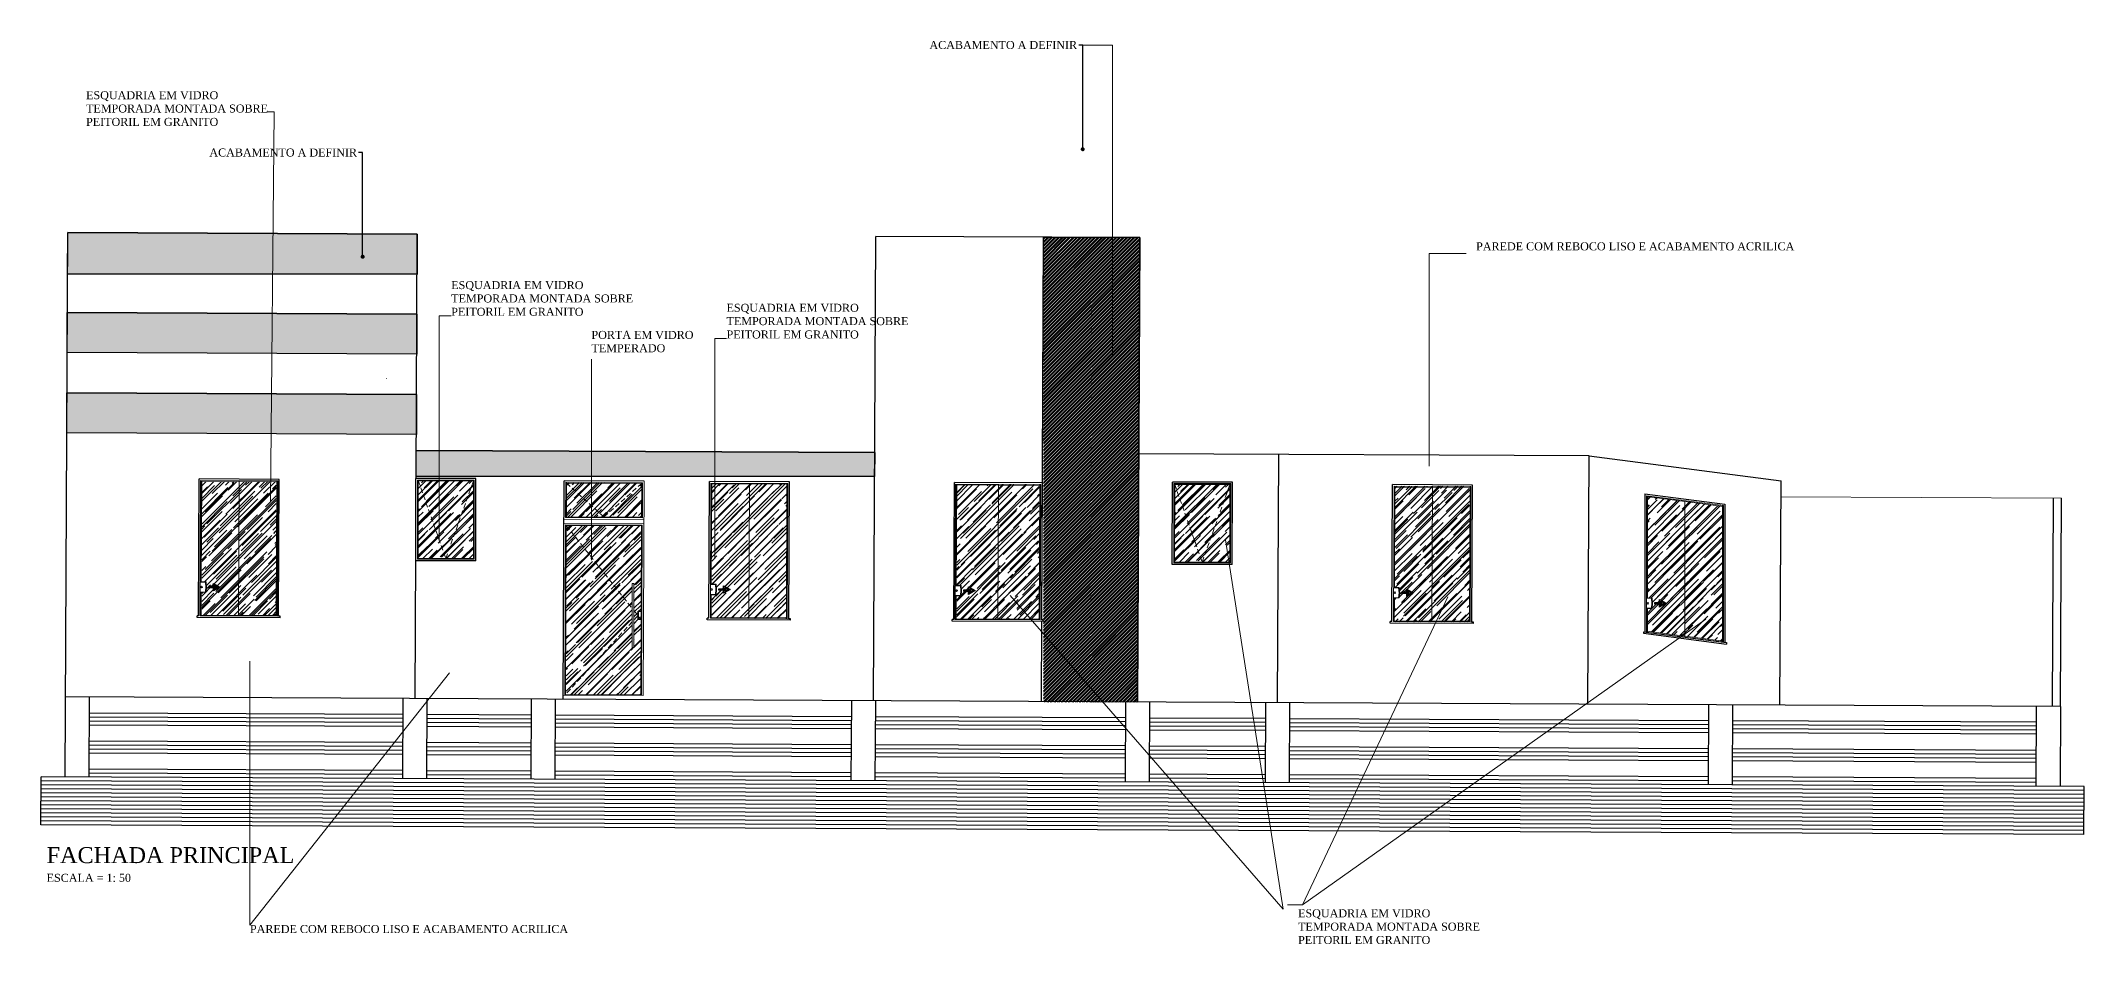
# Model space of a CAD drawing. Header units: millimetres. Extents: x 103208 to 171806, y -164 to 10038.
# Drawn here: x 116632 to 119186, y 2300 to 3428 of the extents above; entities that cross this region are included whole.
import ezdxf
from ezdxf import colors
from ezdxf.entities.mleader import LeaderData, LeaderLine
from ezdxf.math import Vec2, Vec3

# ---------------------------------------------------------------- set-up
doc = ezdxf.new("R2010")
doc.units = ezdxf.units.MM
doc.linetypes.add('HIDDEN', pattern=[9.525, 6.35, -3.175])
for name, color, linetype in [('01', 1, 'Continuous'), ('ACESSORIOS', 2, 'Continuous'), ('Grama', 84, 'Continuous'), ('JANELA', 2, 'Continuous'), ('Piso', 55, 'Continuous'), ('Texto', 2, 'Continuous')]:
    doc.layers.add(name, color=color, linetype=linetype)
for name, color, linetype, lineweight in [('Fachadas - Varanda', 3, 'Continuous', 30), ('Hachura', 1, 'Continuous', 9), ('MURO', 3, 'Continuous', 0), ('Pilares Sub-solo', 7, 'Continuous', 70), ('Pisos Externos', 15, 'Continuous', 9), ('Portas - Janelas', 2, 'Continuous', 20), ('Projeção Portas', 55, 'HIDDEN', 5)]:
    doc.layers.add(name, color=color, linetype=linetype, lineweight=lineweight)
doc.styles.get("Standard").update_dxf_attribs({"font": 'arial.ttf'})
doc.styles.add('Valéria', font='romantic.ttf', dxfattribs={"height": 10})

# ---------------------------------------------------------------- blocks, each defined once
blk = doc.blocks.new('_Dot')
at = {"color": 0, "linetype": 'ByBlock', "lineweight": -2}
blk.add_line((-0.5, 0), (-1, 0), dxfattribs=at)
at = {"color": 0, "linetype": 'ByBlock', "const_width": 0.5}
blk.add_lwpolyline([(-0.25, 0, 1), (0.25, 0, 1)], format="xyb", close=True, dxfattribs=at)

msp = doc.modelspace()

# ---------------------------------------------------------------- hatches: boundary and pattern name
h = msp.add_hatch()
h.set_pattern_fill('ANGLE', color=42)
h.set_pattern_definition([(0, (0, 0), (0, 6.985), [5.08, -1.905]), (90, (0, 0), (-6.985, 4e-16), [5.08, -1.905])])
h.paths.add_polyline_path([(116665.03915, 3188.27107), (117102.03418, 3186.18813), (117101.79586, 3136.1887), (116664.81762, 3136.1887)])
h.paths.add_polyline_path([(116664.5625, 3088.2722), (117101.55754, 3086.18926), (117101.31921, 3036.18983), (116664.32418, 3038.27277)])
h.paths.add_polyline_path([(116664.08586, 2988.27334), (117101.08089, 2986.1904), (117100.84257, 2936.19097), (116664.08586, 2938.27277)])
h = msp.add_hatch()
h.set_pattern_fill('STEEL', color=42)
h.set_pattern_definition([(45, (0, 0), (-2.24506403, 2.24506403), []), (45, (0, 1.5875), (-2.24506403, 2.24506403), [])])
h.paths.add_polyline_path([(117884.82529, 3182.45695), (118005.12392, 3181.88355), (118002.35938, 2601.89014), (117884.82529, 2601.89014)])
h = msp.add_hatch()
h.set_pattern_fill('ANGLE', color=42)
h.set_pattern_definition([(0, (-0.572, -119.9986), (0, 6.985), [5.08, -1.905]), (90, (-0.572, -119.9986), (-6.985, 4e-16), [5.08, -1.905])])
h.paths.add_polyline_path([(117101.25813, 2915.71932), (117674.19561, 2912.98841), (117673.85315, 2884.30991), (117100.90266, 2884.30991)])
at = {"layer": 'Grama', "transparency": 33554559}
h = msp.add_hatch(dxfattribs=at)
h.set_pattern_fill('AR-RROOF', color=33, scale=0.4, angle=45)
h.set_pattern_definition([(45, (-24365.699, 1038.868), (8.6210459, 22.9894557), [152.4, -20.32, 50.8, -10.16]), (45, (-24359.737, 1052.015), (-16.7391974, 2.3707876), [30.48, -3.3528, 60.96, -7.62]), (45, (-24368.214, 1048.566), (32.54444818, 42.17128274), [81.28, -14.224, 40.64, -10.16])])
h.paths.add_polyline_path([(117288.55445, 2875.29556), (117382.35319, 2875.29556), (117382.35319, 2832.84799), (117288.55445, 2832.84799)])
edge = h.paths.add_edge_path()
edge.add_arc((116832.39959, 2745.4754), 1, 279.20916628, 440.79083373)
edge.add_line((116832.55963, 2746.46251), (116832.55963, 2744.48829))
h.paths.add_polyline_path([(116848.46889, 2742.81497), (116853.07689, 2745.4754), (116848.46889, 2748.13583), (116848.46889, 2746.0514), (116847.31689, 2746.0514), (116847.31689, 2750.13115), (116855.38089, 2745.4754), (116847.31689, 2740.81965), (116847.31689, 2744.8994), (116848.46889, 2744.8994)])
h.paths.add_polyline_path([(116837.19762, 2739.2754), (116832.55963, 2739.2754), (116832.55963, 2710.02291), (116925.76256, 2710.02291), (116925.76256, 2877.46906), (116832.55963, 2877.46906), (116832.55963, 2751.6754), (116837.19762, 2751.6754), (116837.72267, 2745.4754)])
h.paths.add_polyline_path([(117370.74306, 2749.84468), (117372.74306, 2749.84468), (117372.74306, 2669.84468), (117370.74306, 2669.84468)])
h.paths.add_polyline_path([(117381.29504, 2704.84467), (117377.74307, 2704.84467), (117377.74307, 2714.84467), (117381.29504, 2714.84467), (117381.29504, 2822.29616), (117288.30183, 2822.29616), (117288.30183, 2610.85051), (117381.29504, 2610.85051)])
edge = h.paths.add_edge_path()
edge.add_arc((117469.99224, 2742.43631), 1, 279.21512532, 440.78487468)
edge.add_line((117470.15238, 2743.4234), (117470.15238, 2741.44922))
h.paths.add_polyline_path([(117487.21354, 2743.01231), (117487.21354, 2741.86031), (117478.57354, 2741.86031), (117478.57354, 2743.01231)])
h.paths.add_polyline_path([(117484.90954, 2743.01231), (117484.90954, 2747.09206), (117492.97354, 2742.43631), (117484.90954, 2737.78056), (117484.90954, 2741.86031), (117486.06154, 2741.86031), (117486.06154, 2739.77588), (117490.66954, 2742.43631), (117486.06154, 2745.09674), (117486.06154, 2743.01231)])
h.paths.add_polyline_path([(117470.15238, 2748.93631), (117475.64821, 2748.93631), (117476.19866, 2742.43631), (117475.64821, 2735.93631), (117470.15238, 2735.93631), (117470.15238, 2706.98382), (117563.35532, 2706.98382), (117563.35532, 2874.42997), (117470.15238, 2874.42997)])
edge = h.paths.add_edge_path()
edge.add_arc((117776.18887, 2740.97682), 1, 279.20916627, 440.79083373)
edge.add_line((117776.34891, 2741.96393), (117776.34891, 2739.98971))
h.paths.add_polyline_path([(117796.86617, 2740.97682), (117792.25817, 2743.63725), (117792.25817, 2741.55282), (117791.10617, 2741.55282), (117791.10617, 2745.63258), (117799.17017, 2740.97682), (117791.10617, 2736.32107), (117791.10617, 2740.40082), (117792.25817, 2740.40082), (117792.25817, 2738.31639)])
h.paths.add_polyline_path([(117784.77017, 2740.40082), (117784.77017, 2741.55282), (117793.41017, 2741.55282), (117793.41017, 2740.40082)])
h.paths.add_polyline_path([(117781.84483, 2734.47682), (117776.34891, 2734.47682), (117776.34891, 2705.47667), (117879.55173, 2705.47667), (117879.55173, 2872.97048), (117776.34891, 2872.97048), (117776.34891, 2747.47683), (117781.84483, 2747.47683), (117782.39529, 2740.97682)])
h = msp.add_hatch(dxfattribs=at)
h.set_pattern_fill('AR-RROOF', color=33, scale=0.4, angle=45)
h.set_pattern_definition([(45, (20213.187, -2652.776), (8.6210459, 22.9894557), [152.4, -20.32, 50.8, -10.16]), (45, (20219.15, -2639.629), (-16.7391974, 2.3707876), [30.48, -3.3528, 60.96, -7.62]), (45, (20210.672, -2643.0774), (32.5444482, 42.17128274), [81.28, -14.224, 40.64, -10.16])])
h.paths.add_polyline_path([(117103.11535, 2781.19275), (117172.11549, 2781.19275), (117172.31433, 2878.19275), (117103.31418, 2878.19275)])
h = msp.add_hatch(dxfattribs=at)
h.set_pattern_fill('AR-RROOF', color=33, scale=0.4, angle=45)
h.set_pattern_definition([(45, (21158.726, -2657.283), (8.6210459, 22.9894557), [152.4, -20.32, 50.8, -10.16]), (45, (21164.689, -2644.136), (-16.7391974, 2.3707876), [30.48, -3.3528, 60.96, -7.62]), (45, (21156.2114, -2647.584), (32.5444482, 42.17128274), [81.28, -14.224, 40.64, -10.16])])
h.paths.add_polyline_path([(118048.65472, 2776.68584), (118117.65486, 2776.68584), (118117.85369, 2873.68584), (118048.85355, 2873.68584)])
h = msp.add_hatch(dxfattribs=at)
h.set_pattern_fill('AR-RROOF', color=33, scale=0.4, angle=45)
h.paths.add_polyline_path([(118418.2177, 2871.36476), (118324.02433, 2871.36476), (118323.42137, 2744.86635), (118329.51536, 2744.86635), (118330.06582, 2738.36635), (118329.51536, 2731.86635), (118323.02432, 2731.86635), (118323.02432, 2701.9091), (118418.2177, 2701.9091)])
h.paths.add_polyline_path([(118338.7767, 2743.0221), (118346.8407, 2738.36635), (118338.7767, 2733.7106), (118338.7767, 2737.79035), (118332.4407, 2737.79035), (118332.4407, 2738.94235), (118338.7767, 2738.94235)], flags=16)
h = msp.add_hatch(dxfattribs=at)
h.set_pattern_fill('AR-RROOF', color=33, scale=0.4, angle=45)
h.set_pattern_definition([(45, (-17167.139, 791.13), (8.6210459, 22.9894557), [152.4, -20.32, 50.8, -10.16]), (45, (-17161.176, 804.277), (-16.7391974, 2.3707876), [30.48, -3.3528, 60.96, -7.62]), (45, (-17169.654, 800.8283), (32.54444818, 42.17128274), [81.28, -14.224, 40.64, -10.16])])
h.paths.add_polyline_path([(118733.57554, 2846.28208), (118639.57554, 2858.4874), (118639.57554, 2731.70695), (118645.66954, 2731.70695), (118646.22, 2725.20695), (118645.66954, 2718.70695), (118639.57554, 2718.70695), (118639.57554, 2690.08553), (118733.57554, 2677.8802)])
h.paths.add_polyline_path([(118654.93088, 2729.8627), (118662.99488, 2725.20695), (118654.93088, 2720.5512), (118654.93088, 2724.63095), (118648.59488, 2724.63095), (118648.59488, 2725.78295), (118654.93088, 2725.78295)], flags=16)

# ---------------------------------------------------------------- linework, layer by layer
for p, q in [((116661.79796, 2508.27879, 9056.04215), (116665.03915, 3188.27107, 9056.04215)), ((117102.03418, 3186.18813, 1586.93176), (116665.03915, 3188.27107)), ((117100.58042, 2881.19275, 9056.04215), (117102.03418, 3186.18813, 9056.04215)), ((117672.36313, 2603.46306, 9056.04215), (117675.12767, 3183.45648, 9056.04215)), ((118005.12392, 3181.88355, 4866.46968), (117675.12767, 3183.45648, 3668.10016)), ((117883.36199, 2875.46044, 4429.60952), (117884.82529, 3182.45695, 4429.60952)), ((118002.35938, 2601.89014, 9056.04215), (118005.12392, 3181.88355, 9056.04215)), ((117101.79586, 3136.1887, 1586.93176), (116664.80082, 3136.1887)), ((117101.55754, 3086.18926, 1586.93176), (116664.5625, 3088.2722)), ((117101.31921, 3036.18983, 1586.93176), (116664.32418, 3038.27277)), ((117101.08089, 2986.1904, 1586.93176), (116664.08586, 2988.27334)), ((117100.84257, 2936.19097, 1586.93176), (116663.84753, 2938.2739)), ((117673.84073, 2913.45954, 3668.10016), (117100.74724, 2916.19119, 1586.93176)), ((118566.83059, 2909.2031, 6910.96071), (118003.83698, 2911.88661, 4866.46968)), ((118177.3574, 2601.05601, 9056.04215), (118178.83499, 2911.05249, 9056.04215)), ((118565.35299, 2599.20663, 9056.04215), (118566.83059, 2909.2031, 9056.04215)), ((118566.70821, 2909.21899, 6906.34034), (118806.68487, 2878.0595, 15967.00286)), ((117673.69774, 2883.45988, 3668.10016), (117100.59123, 2883.45988, 1586.36506)), ((118805.35026, 2598.06268, 9056.04215), (118806.68487, 2878.0595, 9056.04215)), ((117099.26964, 2606.19472, 9056.04215), (117100.12408, 2785.45272, 9056.04215)), ((117882.45205, 2702.46281, 4429.29961), (117881.97541, 2602.46395, 4429.29961)), ((119156.04628, 2596.39108, 9056.04215), (116662.27461, 2608.27765)), ((116691.79762, 2508.1358, 9056.04215), (116692.27427, 2608.13466, 9056.04215)), ((117083.79317, 2506.26735, 9056.04215), (117084.26981, 2606.26621, 9056.04215)), ((117113.79283, 2506.12435, 9056.04215), (117114.26947, 2606.12322, 9056.04215)), ((117244.26799, 2605.50358, 2167.95941), (117243.79135, 2505.50472, 2167.95941)), ((117274.26765, 2605.36059, 2167.95941), (117273.79101, 2505.36172, 2167.95941)), ((117084.15065, 2581.2665, 1532.46042), (116692.1551, 2583.13494, 108.94268)), ((117084.17448, 2586.26644, 1532.46042), (116692.17894, 2588.13489, 108.94268)), ((117244.14883, 2580.50386, 2113.48806), (117114.15031, 2581.1235, 1641.4031)), ((117244.17267, 2585.50381, 2113.48806), (117114.17414, 2586.12345, 1641.4031)), ((117644.60365, 2578.5951, 3567.72532), (117274.14849, 2580.36087, 2222.43075)), ((117644.65556, 2583.5949, 3567.82729), (117274.17233, 2585.36081, 2222.43075)), ((117644.86408, 2603.67838, 6316.67837), (117643.82584, 2503.68219, 3620.66795)), ((117674.86247, 2603.36691, 6316.67837), (117673.82422, 2503.37072, 3620.66795)), ((117987.26422, 2581.96186, 4811.99834), (117674.65569, 2583.45191, 3676.77169)), ((117987.35955, 2601.96163, 4866.46968), (117986.88291, 2501.96277, 4866.46968)), ((118017.35921, 2601.81864, 4866.46968), (118016.88257, 2501.81978, 4866.46968)), ((118162.26224, 2581.12773, 5447.49733), (118017.26388, 2581.81887, 4920.94102)), ((118162.35757, 2601.1275, 5501.96867), (118161.88092, 2501.12864, 5501.96867)), ((118192.35722, 2600.98451, 5501.96867), (118191.88058, 2500.98565, 5501.96867)), ((118715.95595, 2578.48855, 7458.21612), (118192.2619, 2580.98474, 5556.44001)), ((118716.05128, 2598.48832, 7512.68747), (118715.57463, 2498.48946, 7512.68747)), ((118746.05094, 2598.34533, 7512.68747), (118745.57429, 2498.34646, 7512.68747)), ((119125.56997, 2496.53521, 9056.04215), (119126.04662, 2596.53408, 9056.04215)), ((119156.04628, 2596.39108, 9056.04215), (119155.56963, 2496.39222, 9056.04215)), ((117084.10299, 2571.26661, 1532.46042), (116692.10744, 2573.13506, 108.94268)), ((117084.12682, 2576.26655, 1532.46042), (116692.13127, 2578.135, 108.94268)), ((117244.10117, 2570.50398, 2113.48806), (117114.10265, 2571.12362, 1641.4031)), ((117244.125, 2575.50392, 2113.48806), (117114.12648, 2576.12356, 1641.4031)), ((117644.49982, 2568.59548, 3567.52138), (117274.10083, 2570.36098, 2222.43075)), ((117644.55173, 2573.59529, 3567.62335), (117274.12466, 2575.36093, 2222.43075)), ((117987.19273, 2566.96203, 4811.99834), (117674.49996, 2568.45248, 3676.46578)), ((117987.21656, 2571.96197, 4811.99834), (117674.55187, 2573.45229, 3676.56775)), ((117987.24039, 2576.96192, 4811.99834), (117674.60378, 2578.4521, 3676.66972)), ((118162.19074, 2566.1279, 5447.49733), (118017.19239, 2566.81904, 4920.94102)), ((118162.21457, 2571.12784, 5447.49733), (118017.21622, 2571.81898, 4920.94102)), ((118162.2384, 2576.12779, 5447.49733), (118017.24005, 2576.81892, 4920.94102)), ((118715.88445, 2563.48872, 7458.21612), (118192.1904, 2565.98491, 5556.44001)), ((118715.90828, 2568.48866, 7458.21612), (118192.21423, 2570.98485, 5556.44001)), ((118715.93211, 2573.48861, 7458.21612), (118192.23806, 2575.98479, 5556.44001)), ((119125.87979, 2561.53448, 8947.09947), (118745.88411, 2563.34573, 7567.15881)), ((119125.90362, 2566.53442, 8947.09947), (118745.90794, 2568.34567, 7567.15881)), ((119125.92746, 2571.53436, 8947.09947), (118745.93177, 2573.34561, 7567.15881)), ((119125.95129, 2576.5343, 8947.09947), (118745.95561, 2578.34556, 7567.15881)), ((117083.93616, 2536.26701, 1532.46042), (116691.94061, 2538.13546, 108.94268)), ((117083.95999, 2541.26695, 1532.46042), (116691.96445, 2543.1354, 108.94268)), ((117083.98383, 2546.26689, 1532.46042), (116691.98828, 2548.13534, 108.94268)), ((117084.00766, 2551.26684, 1532.46042), (116692.01211, 2553.13528, 108.94268)), ((117243.93434, 2535.50438, 2113.48806), (117113.93582, 2536.12401, 1641.4031)), ((117243.95818, 2540.50432, 2113.48806), (117113.95965, 2541.12396, 1641.4031)), ((117243.98201, 2545.50426, 2113.48806), (117113.98348, 2546.1239, 1641.4031)), ((117244.00584, 2550.50421, 2113.48806), (117114.00732, 2551.12384, 1641.4031)), ((117644.13644, 2533.59681, 3566.80758), (117273.934, 2535.36138, 2222.43075)), ((117644.18835, 2538.59662, 3566.90955), (117273.95783, 2540.36133, 2222.43075)), ((117644.24026, 2543.59643, 3567.01152), (117273.98167, 2545.36127, 2222.43075)), ((117644.29217, 2548.59624, 3567.11349), (117274.0055, 2550.36121, 2222.43075)), ((117987.0259, 2531.96243, 4811.99834), (117674.13657, 2533.45382, 3675.75198)), ((117987.04973, 2536.96237, 4811.99834), (117674.18848, 2538.45362, 3675.85395)), ((117987.07357, 2541.96231, 4811.99834), (117674.24039, 2543.45343, 3675.95592)), ((117987.0974, 2546.96226, 4811.99834), (117674.29231, 2548.45324, 3676.05789)), ((118162.02391, 2531.1283, 5447.49733), (118017.02556, 2531.81943, 4920.94102)), ((118162.04775, 2536.12824, 5447.49733), (118017.04939, 2536.81938, 4920.94102)), ((118162.07158, 2541.12819, 5447.49733), (118017.07323, 2541.81932, 4920.94102)), ((118162.09541, 2546.12813, 5447.49733), (118017.09706, 2546.81926, 4920.94102)), ((118715.71762, 2528.48912, 7458.21612), (118192.02357, 2530.98531, 5556.44001)), ((118715.74146, 2533.48906, 7458.21612), (118192.04741, 2535.98525, 5556.44001)), ((118715.76529, 2538.489, 7458.21612), (118192.07124, 2540.98519, 5556.44001)), ((118715.78912, 2543.48895, 7458.21612), (118192.09507, 2545.98514, 5556.44001)), ((119125.7368, 2531.53482, 8947.09947), (118745.74112, 2533.34607, 7567.15881)), ((119125.76063, 2536.53476, 8947.09947), (118745.76495, 2538.34601, 7567.15881)), ((119125.78446, 2541.5347, 8947.09947), (118745.78878, 2543.34595, 7567.15881)), ((119185.54546, 2491.24928, 9164.98484), (116631.77447, 2503.42184, -108.94268)), ((117083.817, 2511.26729, 1532.46042), (116691.82145, 2513.13574, 108.94268)), ((117083.84083, 2516.26723, 1532.46042), (116691.84528, 2518.13568, 108.94268)), ((117243.81518, 2510.50466, 2113.48806), (117113.81666, 2511.1243, 1641.4031)), ((117243.83901, 2515.5046, 2113.48806), (117113.84049, 2516.12424, 1641.4031)), ((117643.87688, 2508.59776, 3566.29772), (117273.81484, 2510.36167, 2222.43075)), ((117643.92879, 2513.59757, 3566.3997), (117273.83867, 2515.36161, 2222.43075)), ((117986.90674, 2506.96271, 4811.99834), (117673.87701, 2508.45477, 3675.24213)), ((117986.93057, 2511.96265, 4811.99834), (117673.92892, 2513.45458, 3675.3441)), ((118161.90475, 2506.12858, 5447.49733), (118016.9064, 2506.81972, 4920.94102)), ((118161.92859, 2511.12853, 5447.49733), (118016.93023, 2511.81966, 4920.94102)), ((118715.59846, 2503.4894, 7458.21612), (118191.90441, 2505.98559, 5556.44001)), ((118715.6223, 2508.48934, 7458.21612), (118191.92824, 2510.98553, 5556.44001)), ((119125.59381, 2501.53516, 8947.09947), (118745.59812, 2503.34641, 7567.15881)), ((119125.61764, 2506.5351, 8947.09947), (118745.62195, 2508.34635, 7567.15881)), ((119125.71297, 2526.53487, 8947.09947), (118745.71728, 2528.34612, 7567.15881)), ((119185.4263, 2466.24957, 9164.98484), (116631.65531, 2478.42212, -108.94268)), ((119185.45013, 2471.24951, 9164.98484), (116631.67914, 2483.42207, -108.94268)), ((119185.47396, 2476.24945, 9164.98484), (116631.70297, 2488.42201, -108.94268)), ((119185.4978, 2481.2494, 9164.98484), (116631.72681, 2493.42195, -108.94268)), ((119185.52163, 2486.24934, 9164.98484), (116631.75064, 2498.4219, -108.94268)), ((118176.88075, 2501.05714, 5501.96867), (118176.88075, 2501.05714, 5501.96867)), ((119185.30714, 2441.24985, 9164.98484), (116631.53615, 2453.42241, -108.94268)), ((119185.33097, 2446.24979, 9164.98484), (116631.55998, 2458.42235, -108.94268)), ((119185.3548, 2451.24974, 9164.98484), (116631.58381, 2463.42229, -108.94268)), ((119185.37863, 2456.24968, 9164.98484), (116631.60764, 2468.42224, -108.94268)), ((119185.40247, 2461.24962, 9164.98484), (116631.63148, 2473.42218, -108.94268))]:
    msp.add_line(p, q)
msp.add_lwpolyline([(116665.03915, 3188.27107), (117102.03418, 3186.18813), (117101.79586, 3136.1887), (116664.81762, 3136.1887)], close=True)
at = {"elevation": 4429.60952}
msp.add_lwpolyline([(117882.70746, 2704.41317), (117884.82529, 3182.45695), (118005.12392, 3181.88355), (118002.35938, 2601.89014), (117882.2558, 2602.46261), (117882.69881, 2702.46163)], dxfattribs=at)
for points, elevation in [([(116664.5625, 3088.2722), (117101.55754, 3086.18926), (117101.31921, 3036.18983), (116664.32418, 3038.27277)], 0), ([(116664.08586, 2988.27334), (117101.08089, 2986.1904), (117100.84257, 2936.19097), (116664.08586, 2938.27277)], 0), ([(117100.74724, 2916.19119), (117673.84073, 2913.45954), (117673.69774, 2883.45988), (117100.74724, 2883.45988)], 1586.93176)]:
    msp.add_lwpolyline(points, close=True, dxfattribs=dict(elevation=elevation))
at = {"layer": '01'}
for p, q in [((116830.75888, 2709.47573, 9056.04215), (116831.56441, 2878.47381, 9056.04215)), ((116926.75778, 2709.01815, 9056.04215), (116927.56331, 2878.01623, 9056.04215)), ((117774.54815, 2704.97716, 12483.37898), (117775.35368, 2873.97524, 12483.37898)), ((116926.75778, 2709.01815, 958.69562), (116830.75888, 2709.47573, 610.07903)), ((117880.54695, 2704.47191, 4422.34667), (117774.54815, 2704.97716, 4037.41586))]:
    msp.add_line(p, q, dxfattribs=at)
at = {"layer": 'ACESSORIOS'}
for p, q in [((116929.57282, 2880.00668, 965.95846), (116829.57396, 2880.48332, 602.81618)), ((116928.75776, 2709.00862, 9056.04215), (116929.57282, 2880.00668, 9056.04215)), ((117100.10919, 2778.19275, 1587.00338), (117100.32033, 2881.19275, 1587.00338)), ((117175.32118, 2881.19227, 5201.76298), (117100.32033, 2881.19275, 1587.00338)), ((117175.10935, 2778.19275, 1587.00338), (117175.32048, 2881.19275, 1587.00338)), ((117385.56764, 2877.83318, 2621.88725), (117285.56878, 2878.30982, 2258.74497)), ((117466.35185, 2706.48664, 9056.04215), (117467.16672, 2877.44423, 9056.04215)), ((117567.16558, 2876.96759, 3281.35363), (117467.16672, 2877.44423, 2918.21135)), ((117566.35006, 2705.8724, 9056.04215), (117567.16558, 2876.96759, 9056.04215)), ((117772.54818, 2704.98669, 9056.04215), (117773.36324, 2875.98475, 9056.04215)), ((117882.5467, 2704.41394, 9056.04215), (117883.36199, 2875.46044, 9056.04215)), ((118045.64856, 2773.68584, 5020.69559), (118045.85969, 2876.68584, 5020.69559)), ((118120.86054, 2876.68536, 8635.45518), (118045.85969, 2876.68584, 5020.69559)), ((118120.64872, 2773.68584, 5020.69559), (118120.85985, 2876.68584, 5020.69559)), ((118320.219, 2702.41668, 8106.87756), (118321.03387, 2873.37427, 8106.87756)), ((118421.03274, 2872.89763, 2332.18904), (118321.03387, 2873.37427, 1969.04676)), ((118420.21721, 2701.80244, 8106.87756), (118421.03274, 2872.89763, 8106.87756)), ((118636.57554, 2861.90212, 3375.00113), (118736.57554, 2848.91773, 7150.64447)), ((118636.57554, 2861.90212, 5231.5229), (118636.57554, 2689.46666, 6062.8617)), ((118736.57554, 2848.91773, 5294.1227), (118736.57554, 2676.48228, 6125.4615)), ((117175.11003, 2778.19218, 120010.52327), (117100.10918, 2778.19267, 116395.76368)), ((118120.64939, 2773.68527, 123444.21548), (118045.64855, 2773.68575, 119829.45588)), ((117568.34096, 2703.96002, 3288.61648), (117464.34215, 2704.45573, 2910.94851)), ((117884.53737, 2702.45287, 4436.87236), (117770.53867, 2702.99625, 4022.89017)), ((118422.20812, 2699.89006, 2339.45189), (118318.2093, 2700.38577, 1961.78392)), ((118634.57554, 2689.72635, 4130.82706), (118738.57554, 2676.22259, 8057.49613)), ((118634.57554, 2689.72635, 6061.6097), (118634.57554, 2687.70956, 6071.33297)), ((118634.57554, 2687.70956, 4140.55032), (118738.57554, 2674.2058, 8067.21939)), ((118738.57554, 2676.22259, 6126.71349), (118738.57554, 2674.2058, 6136.43675)), ((116631.51232, 2448.42246, 9056.04215), (116631.7983, 2508.42178, 9056.04215)), ((119185.56929, 2496.24923, 9164.98484), (116631.7983, 2508.42178, -108.94268)), ((119185.28331, 2436.24991, 9056.04215), (119185.56929, 2496.24923, 9056.04215)), ((119185.28331, 2436.24991, 9164.98484), (116631.51232, 2448.42246, -108.94268))]:
    msp.add_line(p, q, dxfattribs=at)
at = {"layer": 'Fachadas - Varanda'}
for p, q in [((117284.26754, 2605.31292, 9056.04215), (117285.56878, 2878.30982, 9056.04215)), ((119146.04639, 2596.43875, 9056.04215), (119147.28567, 2856.4358, 9056.04215)), ((119156.04628, 2596.39108, 9056.04215), (119157.28555, 2856.38813, 9056.04215))]:
    msp.add_line(p, q, dxfattribs=at)
at = {"layer": 'Hachura'}
for p, q in [((116927.56331, 2878.01623, 958.69562), (116831.56441, 2878.47381, 610.07903)), ((117102.1133, 2780.19275, 1587.00338), (117102.31623, 2879.19275, 1587.00338)), ((117173.31638, 2879.19275, 106570.76368), (117102.31623, 2879.19275, 106570.76368)), ((117173.11345, 2780.19275, 1587.00338), (117173.31638, 2879.19275, 1587.00338)), ((117287.3495, 2832.30081, 9056.04215), (117287.55923, 2876.30031, 9056.04215)), ((117383.55813, 2875.84273, 2614.62441), (117287.55923, 2876.30031, 2266.00782)), ((117383.34841, 2831.84323, 9056.04215), (117383.55813, 2875.84273, 9056.04215)), ((117468.35163, 2706.43664, 9056.04215), (117469.15716, 2875.43472, 9056.04215)), ((117565.15607, 2874.97715, 3274.09079), (117469.15716, 2875.43472, 2925.4742)), ((117564.35054, 2705.97906, 9056.04215), (117565.15607, 2874.97715, 9056.04215)), ((117881.35248, 2873.46999, 4422.34667), (117775.35368, 2873.97524, 4037.41586)), ((117880.54695, 2704.47191, 9056.04215), (117881.35248, 2873.46999, 9056.04215)), ((118047.65266, 2775.68584, 5020.69559), (118047.8556, 2874.68584, 5020.69559)), ((118118.85575, 2874.68584, 110004.45588), (118047.8556, 2874.68584, 110004.45588)), ((118118.65281, 2775.68584, 5020.69559), (118118.85575, 2874.68584, 5020.69559)), ((118322.21879, 2702.36668, 8106.87756), (118323.02432, 2871.36476, 8106.87756)), ((118419.02323, 2870.90718, 2324.9262), (118323.02432, 2871.36476, 1976.30961)), ((118418.2177, 2701.9091, 8106.87756), (118419.02323, 2870.90718, 8106.87756)), ((118638.57554, 2859.62564, 3460.23726), (118734.57554, 2847.16063, 7084.85486)), ((118638.57554, 2859.62564, 5242.49816), (118638.57554, 2689.20698, 6064.1137)), ((118734.57554, 2847.16063, 5302.59396), (118734.57554, 2676.74196, 6124.2095)), ((117286.29135, 2610.30333, 9056.04215), (117287.3066, 2823.30091, 9056.04215)), ((117383.30551, 2822.84333, 2614.62441), (117287.3066, 2823.30091, 2266.00782)), ((117383.34841, 2831.84323, 2614.62441), (117287.3495, 2832.30081, 2266.00782)), ((117382.29026, 2609.84575, 9056.04215), (117383.30551, 2822.84333, 9056.04215)), ((117173.11345, 2780.19275, 106570.76368), (117102.1133, 2780.19275, 106570.76368)), ((118118.65281, 2775.68584, 110004.45588), (118047.65266, 2775.68584, 110004.45588)), ((117564.35054, 2705.97906, 3274.09079), (117468.35163, 2706.43664, 2925.4742)), ((118418.2177, 2701.9091, 2324.9262), (118322.21879, 2702.36668, 1976.30961)), ((117384.29024, 2609.83622, 2621.88725), (117284.29137, 2610.31287, 2258.74497))]:
    msp.add_line(p, q, dxfattribs=at)
at = {"layer": 'JANELA'}
for p, q in [((116828.7589, 2709.48526, 9056.04215), (116829.57396, 2880.48332, 9056.04215)), ((117883.36199, 2875.46044, 4429.60952), (117773.36324, 2875.98475, 4030.15301)), ((116826.74939, 2707.49482, 9056.04215), (116826.75892, 2709.4948, 9056.04215)), ((116930.74821, 2706.99911, 973.22131), (116826.74939, 2707.49482, 595.55334)), ((116828.7589, 2709.48526, 602.81618), (116826.75892, 2709.4948, 595.55334)), ((116930.75774, 2708.99909, 973.22131), (116928.75776, 2709.00862, 965.95846)), ((116930.74821, 2706.99911, 9056.04215), (116930.75774, 2708.99909, 9056.04215)), ((117464.34215, 2704.45573, 17509.26812), (117464.35187, 2706.49617, 17509.26812)), ((117466.35185, 2706.48664, 9056.04215), (117464.35187, 2706.49617, 9048.77931)), ((117568.35003, 2705.86287, 9063.305), (117566.35006, 2705.8724, 9056.04215)), ((117568.34096, 2703.96002, 17146.12584), (117568.35003, 2705.86287, 17146.12584)), ((117770.53867, 2702.99625, 12483.37898), (117770.5482, 2704.99622, 12483.37898)), ((117772.54818, 2704.98669, 4030.15301), (117770.5482, 2704.99622, 4022.89017)), ((117884.54667, 2704.40441, 9063.305), (117882.5467, 2704.41394, 9056.04215)), ((117884.53737, 2702.45287, 17146.12584), (117884.54667, 2704.40441, 17146.12584)), ((118318.2093, 2700.38577, 16560.10353), (118318.21903, 2702.42621, 16560.10353)), ((118320.219, 2702.41668, 8106.87756), (118318.21903, 2702.42621, 8099.61472)), ((118422.21719, 2701.79291, 8114.14041), (118420.21721, 2701.80244, 8106.87756)), ((118422.20812, 2699.89006, 16196.96125), (118422.21719, 2701.79291, 16196.96125))]:
    msp.add_line(p, q, dxfattribs=at)
at = {"layer": 'MURO'}
msp.add_line((119157.28555, 2856.38813, 9056.04215), (118806.58954, 2858.05972, 7782.50218), dxfattribs=at)
at = {"layer": 'Piso'}
for points, elevation in [([(116840.98089, 2746.0514), (116840.98089, 2744.8994), (116849.62089, 2744.8994), (116849.62089, 2746.0514), (116840.98089, 2746.0514)], 610.07903), ([(116847.31689, 2746.0514), (116847.31689, 2750.13115), (116855.38089, 2745.4754), (116847.31689, 2740.81965), (116847.31689, 2744.8994)], 610.07903), ([(116848.46889, 2746.0514), (116848.46889, 2748.13583), (116853.07689, 2745.4754), (116848.46889, 2742.81497), (116848.46889, 2744.8994)], 610.07903), ([(117478.57354, 2743.01231), (117478.57354, 2741.86031), (117487.21354, 2741.86031), (117487.21354, 2743.01231), (117478.57354, 2743.01231)], 2925.4742), ([(117484.90954, 2743.01231), (117484.90954, 2747.09206), (117492.97354, 2742.43631), (117484.90954, 2737.78056), (117484.90954, 2741.86031)], 2925.4742), ([(117486.06154, 2743.01231), (117486.06154, 2745.09674), (117490.66954, 2742.43631), (117486.06154, 2739.77588), (117486.06154, 2741.86031)], 2925.4742), ([(117784.77017, 2741.55282), (117784.77017, 2740.40082), (117793.41017, 2740.40082), (117793.41017, 2741.55282), (117784.77017, 2741.55282)], 4037.41586), ([(117791.10617, 2741.55282), (117791.10617, 2745.63258), (117799.17017, 2740.97682), (117791.10617, 2736.32107), (117791.10617, 2740.40082)], 4037.41586), ([(117792.25817, 2741.55282), (117792.25817, 2743.63725), (117796.86617, 2740.97682), (117792.25817, 2738.31639), (117792.25817, 2740.40082)], 4037.41586), ([(118332.4407, 2738.94235), (118332.4407, 2737.79035), (118341.0807, 2737.79035), (118341.0807, 2738.94235), (118332.4407, 2738.94235)], 1976.30961), ([(118338.7767, 2738.94235), (118338.7767, 2743.0221), (118346.8407, 2738.36635), (118338.7767, 2733.7106), (118338.7767, 2737.79035)], 1976.30961), ([(118339.9287, 2738.94235), (118339.9287, 2741.02678), (118344.5367, 2738.36635), (118339.9287, 2735.70592), (118339.9287, 2737.79035)], 1976.30961), ([(118648.59488, 2725.78295), (118648.59488, 2724.63095), (118657.23488, 2724.63095), (118657.23488, 2725.78295), (118648.59488, 2725.78295)], 7256.28584), ([(118654.93088, 2725.78295), (118654.93088, 2729.8627), (118662.99488, 2725.20695), (118654.93088, 2720.5512), (118654.93088, 2724.63095)], 7256.28584), ([(118656.08288, 2725.78295), (118656.08288, 2727.86738), (118660.69088, 2725.20695), (118656.08288, 2722.54652), (118656.08288, 2724.63095)], 7256.28584)]:
    msp.add_lwpolyline(points, dxfattribs=dict(at, elevation=elevation))
at = {"layer": 'Pisos Externos'}
for p, q in [((117933.80796, 3422.43108, 3915.61449), (117971.19015, 3422.43108, 3915.61449)), ((117971.19015, 3422.43108, 3915.61449), (117971.19015, 3033.13331, 3915.61449)), ((116914.77305, 3339.2424), (116923.2504, 3338.95999)), ((116923.2504, 3338.95999), (116918.37165, 2852.56859)), ((118412.94592, 3161.96166, -768.95785), (118366.81695, 3161.96166, -768.95785)), ((118366.81695, 3161.96166, -768.95785), (118366.81695, 2896.31667, -768.95785)), ((117144.44287, 3084.1105, 81487.70464), (117129.42013, 3084.1105, 81487.70464)), ((117129.42013, 3084.1105, 81487.77626), (117129.42013, 2804.36826, 81487.77626)), ((117488.58412, 3055.76346), (117473.90726, 3055.76346)), ((117473.96694, 3055.76346), (117473.96694, 2780.64192)), ((117319.84779, 3030.0897, 2382.7861), (117319.84779, 2778.86291, 2382.7861)), ((117063.35602, 3006.37044, -768.95785), (117063.35602, 3005.86023, -768.95785)), ((116927.55855, 2877.01624, 958.69562), (116831.55964, 2877.47382, 610.07903)), ((116831.96146, 2751.9754, 9056.04215), (116832.56439, 2878.46905, 9056.04215)), ((116879.56386, 2878.24502, 784.38732), (116878.75833, 2709.24694, 784.38732)), ((116925.7578, 2709.02292, 9056.04215), (116926.56333, 2878.021, 9056.04215)), ((117173.31433, 2878.19275, 106570.76368), (117102.31418, 2878.19275, 106570.76368)), ((117103.1133, 2780.19275, 1587.00338), (117103.31623, 2879.19275, 1587.00338)), ((117172.11344, 2780.19275, 1587.00338), (117172.31638, 2879.19275, 1587.00338)), ((117383.55337, 2874.84274, 2614.62441), (117287.55446, 2875.30032, 2266.00782)), ((117288.34949, 2832.29604, 9056.04215), (117288.55921, 2876.29554, 9056.04215)), ((117382.34842, 2831.848, 9056.04215), (117382.55815, 2875.8475, 9056.04215)), ((117565.15131, 2873.97716, 3274.09079), (117469.1524, 2874.43474, 2925.4742)), ((117469.55422, 2748.93631, 9056.04215), (117470.15715, 2875.42996, 9056.04215)), ((117517.15185, 2874.20595, 3099.78249), (117516.35585, 2707.20784, 3099.78249)), ((117563.35055, 2705.98383, 9056.04215), (117564.15608, 2874.98191, 9056.04215)), ((117881.34771, 2872.47001, 4422.34667), (117775.34892, 2872.97525, 4037.41586)), ((117775.75074, 2747.47683, 12483.37898), (117776.35367, 2873.97047, 12483.37898)), ((117828.35308, 2873.72262, 4229.88127), (117827.54755, 2704.72454, 4229.88127)), ((117879.54696, 2704.47668, 9056.04215), (117880.35249, 2873.47476, 9056.04215)), ((118118.8537, 2873.68584, 110004.45588), (118047.85355, 2873.68584, 110004.45588)), ((118048.65267, 2775.68584, 5020.69559), (118048.8556, 2874.68584, 5020.69559)), ((118117.65281, 2775.68584, 5020.69559), (118117.85574, 2874.68584, 5020.69559)), ((118419.01846, 2869.9072, 2324.9262), (118323.01955, 2870.36478, 1976.30961)), ((118323.42137, 2744.86635, 8106.87756), (118324.02431, 2871.36, 8106.87756)), ((118371.01901, 2870.13599, 2150.6179), (118370.22301, 2703.13788, 2150.6179)), ((118417.21771, 2701.91387, 8106.87756), (118418.02324, 2870.91195, 8106.87756)), ((118638.57554, 2858.61725, 3465.09889), (118734.57554, 2846.15224, 7089.7165)), ((118639.57554, 2859.4958, 5243.12416), (118639.57554, 2731.70695, 5859.21455)), ((118686.57554, 2853.39314, 5272.54606), (118686.57554, 2682.97447, 6094.1616)), ((118733.57554, 2847.29048, 5301.96797), (118733.57554, 2676.87181, 6123.5835)), ((117287.29134, 2610.29857, 9056.04215), (117288.30659, 2823.29615, 9056.04215)), ((117383.30075, 2821.84335, 2614.62441), (117287.30184, 2822.30092, 2266.00782)), ((117383.35318, 2832.84322, 2614.62441), (117287.35427, 2833.3008, 2266.00782)), ((117381.29027, 2609.85052, 9056.04215), (117382.30552, 2822.8481, 9056.04215)), ((118184.23127, 2343.01133, -124982.13117), (118112.37503, 2804.44658, -116835.38914)), ((117173.1155, 2781.19275, 106570.76368), (117102.11535, 2781.19275, 106570.76368)), ((118118.65486, 2776.68584, 110004.45588), (118047.65471, 2776.68584, 110004.45588)), ((116837.19762, 2739.2754, 610.07903), (116830.89959, 2739.2754, 610.07903)), ((116838.05555, 2738.9754, 610.07903), (116830.89959, 2738.9754, 610.07903)), ((116837.19762, 2751.6754, 610.07903), (116830.96002, 2751.6754, 610.07903)), ((116830.96145, 2751.9754, 610.07903), (116838.05555, 2751.9754, 610.07903)), ((116831.75886, 2709.47097, 9056.04215), (116831.8995, 2738.9754, 9056.04215)), ((116837.72267, 2745.4754, 610.07903), (116837.19762, 2751.6754, 610.07903)), ((116837.19762, 2739.2754, 610.07903), (116837.72267, 2745.4754, 610.07903)), ((116837.74971, 2751.6754, 610.07903), (116838.27476, 2745.4754, 610.07903)), ((116837.74971, 2739.2754, 610.07903), (116838.27476, 2745.4754, 610.07903)), ((116838.05555, 2751.9754, 610.07903), (116838.60601, 2745.4754, 610.07903)), ((116838.60601, 2745.4754, 610.07903), (116838.05555, 2738.9754, 610.07903)), ((117474.79027, 2736.23631, 2925.4742), (117468.49224, 2736.23631, 2925.4742)), ((117475.64821, 2735.93631, 2925.4742), (117468.49224, 2735.93631, 2925.4742)), ((117474.79027, 2748.63631, 2925.4742), (117468.55278, 2748.63631, 2925.4742)), ((117468.55421, 2748.93631, 2925.4742), (117475.64821, 2748.93631, 2925.4742)), ((117469.35162, 2706.43188, 9056.04215), (117469.49225, 2735.93631, 9056.04215)), ((117475.31533, 2742.43631, 2925.4742), (117474.79027, 2748.63631, 2925.4742)), ((117474.79027, 2736.23631, 2925.4742), (117475.31533, 2742.43631, 2925.4742)), ((117475.34236, 2748.63631, 2925.4742), (117475.86741, 2742.43631, 2925.4742)), ((117475.34236, 2736.23631, 2925.4742), (117475.86741, 2742.43631, 2925.4742)), ((117475.64821, 2748.93631, 2925.4742), (117476.19866, 2742.43631, 2925.4742)), ((117476.19866, 2742.43631, 2925.4742), (117475.64821, 2735.93631, 2925.4742)), ((117780.9869, 2734.77683, 4037.41586), (117774.68887, 2734.77683, 4037.41586)), ((117781.84483, 2734.47682, 4037.41586), (117774.68887, 2734.47682, 4037.41586)), ((117780.9869, 2747.17682, 4037.41586), (117774.7493, 2747.17682, 4037.41586)), ((117774.75073, 2747.47683, 4037.41586), (117781.84483, 2747.47683, 4037.41586)), ((117775.54814, 2704.97239, 12483.37898), (117775.68878, 2734.47682, 12483.37898)), ((117781.51195, 2740.97682, 4037.41586), (117780.9869, 2747.17682, 4037.41586)), ((117780.9869, 2734.77683, 4037.41586), (117781.51195, 2740.97682, 4037.41586)), ((117781.53898, 2747.17682, 4037.41586), (117782.06404, 2740.97682, 4037.41586)), ((117781.53898, 2734.77683, 4037.41586), (117782.06404, 2740.97682, 4037.41586)), ((117781.84483, 2747.47683, 4037.41586), (117782.39529, 2740.97682, 4037.41586)), ((117782.39529, 2740.97682, 4037.41586), (117781.84483, 2734.47682, 4037.41586)), ((118184.23127, 2343.01133, -124982.13117), (117843.07357, 2734.83694, -124982.13117)), ((118208.73811, 2348.57528, -768.95785), (118390.11957, 2733.46637)), ((118328.65743, 2744.56635, 1976.30961), (118322.41993, 2744.56635, 1976.30961)), ((118322.42136, 2744.86635, 1976.30961), (118329.51536, 2744.86635, 1976.30961)), ((118329.18248, 2738.36635, 1976.30961), (118328.65743, 2744.56635, 1976.30961)), ((118328.65743, 2732.16635, 1976.30961), (118329.18248, 2738.36635, 1976.30961)), ((118329.20952, 2744.56635, 1976.30961), (118329.73457, 2738.36635, 1976.30961)), ((118329.20952, 2732.16635, 1976.30961), (118329.73457, 2738.36635, 1976.30961)), ((118329.51536, 2744.86635, 1976.30961), (118330.06582, 2738.36635, 1976.30961)), ((118330.06582, 2738.36635, 1976.30961), (118329.51536, 2731.86635, 1976.30961)), ((116926.76255, 2710.01814, 958.69562), (116830.76364, 2710.47572, 610.07903)), ((117382.74307, 2714.84467, 2614.62441), (117377.74307, 2714.84467, 2614.62441)), ((117377.74307, 2714.84467, 2614.62441), (117377.74307, 2704.84467, 2614.62441)), ((117378.74307, 2714.84467, 2614.62441), (117378.74307, 2704.84467, 2614.62441)), ((117564.35531, 2706.97905, 3274.09079), (117468.3564, 2707.43663, 2925.4742)), ((118328.65743, 2732.16635, 1976.30961), (118322.3594, 2732.16635, 1976.30961)), ((118329.51536, 2731.86635, 1976.30961), (118322.3594, 2731.86635, 1976.30961)), ((118323.21878, 2702.36192, 8106.87756), (118323.35941, 2731.86635, 8106.87756)), ((118644.81161, 2731.40695, 7256.28584), (118638.57411, 2731.40695, 7256.28584)), ((118638.57554, 2731.70695, 7256.28584), (118645.66954, 2731.70695, 7256.28584)), ((118644.81161, 2719.00695, 7256.28584), (118638.57554, 2719.00695, 7256.28584)), ((118645.66954, 2718.70695, 7256.28584), (118638.57554, 2718.70695, 7256.28584)), ((118639.57554, 2718.70695, 5921.88963), (118639.57554, 2689.07713, 6064.73969)), ((118645.33667, 2725.20695, 7256.28584), (118644.81161, 2731.40695, 7256.28584)), ((118644.81161, 2719.00695, 7256.28584), (118645.33667, 2725.20695, 7256.28584)), ((118645.3637, 2731.40695, 7256.28584), (118645.88875, 2725.20695, 7256.28584)), ((118645.3637, 2719.00695, 7256.28584), (118645.88875, 2725.20695, 7256.28584)), ((118645.66954, 2731.70695, 7256.28584), (118646.22, 2725.20695, 7256.28584)), ((118646.22, 2725.20695, 7256.28584), (118645.66954, 2718.70695, 7256.28584)), ((117377.74307, 2704.84467, 2614.62441), (117382.74307, 2704.84467, 2614.62441)), ((117880.55172, 2705.4719, 4422.34667), (117774.55292, 2705.97715, 4037.41586)), ((118208.73811, 2348.57528, -768.95785), (118712.50556, 2705.30725)), ((118418.22246, 2702.90909, 2324.9262), (118322.22355, 2703.36667, 1976.30961)), ((118638.57554, 2690.21537, 4276.99117), (118734.57554, 2677.75036, 7901.60877)), ((117372.74306, 2669.84468, 2614.62441), (117370.74306, 2669.84468, 2614.62441)), ((116892.81855, 2323.33787, -768.95785), (116892.81855, 2652.79179, -768.95785)), ((116892.81855, 2323.33787, -768.95785), (117142.32959, 2638.31945, -768.95785)), ((117382.29503, 2610.84574, 2614.62441), (117286.29612, 2611.30332, 2266.00782)), ((118208.73811, 2348.57528, -768.95785), (118189.95845, 2348.57528, -768.95785))]:
    msp.add_line(p, q, dxfattribs=at)
at = {"layer": 'Pisos Externos', "elevation": 2614.62441}
for points in [[(117370.74306, 2669.84468), (117370.74306, 2749.84468), (117372.74306, 2749.84468)], [(117372.74306, 2749.84468), (117372.74306, 2669.84468)]]:
    msp.add_lwpolyline(points, dxfattribs=at)
at = {"layer": 'Pisos Externos'}
for centre in [(116832.39959, 2745.4754, 610.07903), (117469.99224, 2742.43631, 2925.4742), (117776.18887, 2740.97682, 4037.41586), (118323.8594, 2738.36635, 1976.30961), (117380.66679, 2707.04853, 2614.62441), (118640.01358, 2725.20695, 7256.28584)]:
    msp.add_circle(centre, 1, dxfattribs=at)
at = {"layer": 'Portas - Janelas'}
for p, q in [((117384.29024, 2609.83622, 9056.04215), (117385.56764, 2877.83318, 9056.04215)), ((117385.31502, 2824.83378, 2621.88725), (117285.31616, 2825.31042, 2258.74497)), ((117385.33886, 2829.83372, 2621.88725), (117285.33999, 2830.31037, 2258.74497))]:
    msp.add_line(p, q, dxfattribs=at)
at = {"layer": 'Projeção Portas'}
for p, q in [((117103.31418, 2878.19275, 1587.00338), (117137.61542, 2781.19275, 106570.76368)), ((117137.61542, 2781.19275, 106570.76368), (117172.31433, 2878.19275, 1587.00338)), ((117288.55445, 2875.29556, 2269.63924), (117335.35372, 2833.07201, 2440.31611)), ((117335.35372, 2833.07201, 2440.31611), (117382.55338, 2874.84751, 2610.99299)), ((118048.85355, 2873.68584, 5020.69559), (118083.15479, 2776.68584, 110004.45588)), ((118083.15479, 2776.68584, 110004.45588), (118117.85369, 2873.68584, 5020.69559)), ((117288.30183, 2822.29616, 2269.63924), (117370.74306, 2718.64555, 2587.62457)), ((117372.74306, 2716.13102, 2595.3388), (117377.74307, 2709.84467, 2614.62441)), ((117377.74307, 2709.84467, 2614.62441), (117372.74306, 2704.39693, 2595.55324)), ((117370.74306, 2702.21784, 2587.92479), (117287.29611, 2611.29856, 2269.63924))]:
    msp.add_line(p, q, dxfattribs=at)

# ---------------------------------------------------------------- texts
at = {"char_height": 10, "attachment_point": 1}
for s, insert, width in [('{\\fRomantic|b0|i0|c2|p2;\\C2;ESQUADRIA EM VIDRO \\PTEMPORADA MONTADA SOBRE\\PPEITORIL EM GRANITO}', (116688.02361, 3364.83608), 224.6255116), ('{\\fRomantic|b0|i0|c2|p2;\\C2;PAREDE COM REBOCO LISO E ACABAMENTO ACRILICA}', (118425.51723, 3176.06324, -768.95785), 395.0177353), ('{\\fRomantic|b0|i0|c2|p2;\\C2;ESQUADRIA EM VIDRO \\PTEMPORADA MONTADA SOBRE\\PPEITORIL EM GRANITO}', (117144.44287, 3127.65093, 81487.70464), 224.6255116), ('{\\fRomantic|b0|i0|c2|p2;\\C2;ESQUADRIA EM VIDRO \\PTEMPORADA MONTADA SOBRE\\PPEITORIL EM GRANITO}', (117488.58412, 3099.3039), 224.6255116), ('{\\fRomantic|b0|i0|c2|p2;\\C2;PORTA EM VIDRO\\PTEMPERADO}', (117319.74222, 3065.45124, 2382.7861), 125.3482265), ('{\\fRomantic|b0|i0|c2|p2;\\C2;ESQUADRIA EM VIDRO \\PTEMPORADA MONTADA SOBRE\\PPEITORIL EM GRANITO}', (118203.01093, 2343.01133, -124982.13117), 224.6255116), ('{\\fRomantic|b0|i0|c2|p2;\\C2;PAREDE COM REBOCO LISO E ACABAMENTO ACRILICA}', (116892.81855, 2323.33787, -768.95785), 395.0177353)]:
    msp.add_mtext(s, dxfattribs=dict(at, insert=insert, width=width))
at = {"layer": 'Texto', "insert": (116638.71463, 2420.65712), "char_height": 10, "width": 316.552245, "attachment_point": 1, "style": 'Valéria'}
msp.add_mtext('{\\H2x;\\C5;FACHADA PRINCIPAL \\P\\H0.5x;\\C2;ESCALA = 1: 50 }', dxfattribs=at)

# ---------------------------------------------------------------- leaders
at = {"layer": 'Pilares Sub-solo'}
ml = msp.add_multileader_mtext('Standard', dxfattribs=at)
ml.set_content('ACABAMENTO A DEFINIR', color=2, style='Valéria')
ml.set_leader_properties(color=15)
ml.set_arrow_properties(name='DOT')
ml.build(insert=Vec2(0, 0))
ml.multileader.update_dxf_attribs({"dogleg_length": 5, "arrow_head_size": 5})
ctx = ml.context
ctx.base_point, ctx.char_height, ctx.arrow_head_size, ctx.plane_origin = Vec3(117744.40856, 3422.43108, 3915.61449), 10, 5, Vec3(117933.80796, 3314.84818, 3915.61449)
ctx.text_align_type = 2
notes = []
notes.append((ctx, [(0, (1, 1, 0), (117933.80796, 3422.43108, 3915.61449), (-1, 0), 5, [(0, [(117933.80796, 3292.34676, 3915.61449)], 0, [])])]))
ctx.mtext.insert, ctx.mtext.alignment, ctx.mtext.flow_direction = Vec3(117926.80796, 3427.53463, 3915.61449), 3, 5
ml = msp.add_multileader_mtext('Standard', dxfattribs=at)
ml.set_content('ACABAMENTO A DEFINIR', color=2, style='Valéria')
ml.set_leader_properties(color=15)
ml.set_arrow_properties(name='DOT')
ml.build(insert=Vec2(0, 0))
ml.multileader.update_dxf_attribs({"dogleg_length": 5, "arrow_head_size": 5})
ctx = ml.context
ctx.base_point, ctx.char_height, ctx.arrow_head_size, ctx.plane_origin = Vec3(116844.33915, 3288.12468), 10, 5, Vec3(117033.73856, 3180.54177)
ctx.text_align_type = 2
notes.append((ctx, [(0, (1, 1, 0), (117033.73856, 3288.12468), (-1, 0), 5, [(0, [(117033.73856, 3158.04035)], 0, [])])]))
ctx.mtext.insert, ctx.mtext.alignment, ctx.mtext.flow_direction = Vec3(117026.73856, 3293.22823), 3, 5
for ctx, leaders in notes:
    for number, flags, end, landing, length, lines in leaders:
        leader = LeaderData()
        leader.index, (leader.has_last_leader_line, leader.has_dogleg_vector, leader.attachment_direction) = number, flags
        leader.last_leader_point, leader.dogleg_vector, leader.dogleg_length = Vec3(end), Vec3(landing), length
        for number, points, colour, breaks in lines:
            line = LeaderLine()
            line.index, line.vertices, line.color, line.breaks = number, Vec3.list(points), colors.encode_raw_color(colour), breaks
            leader.lines.append(line)
        ctx.leaders.append(leader)

doc.saveas('drawing.dxf')
